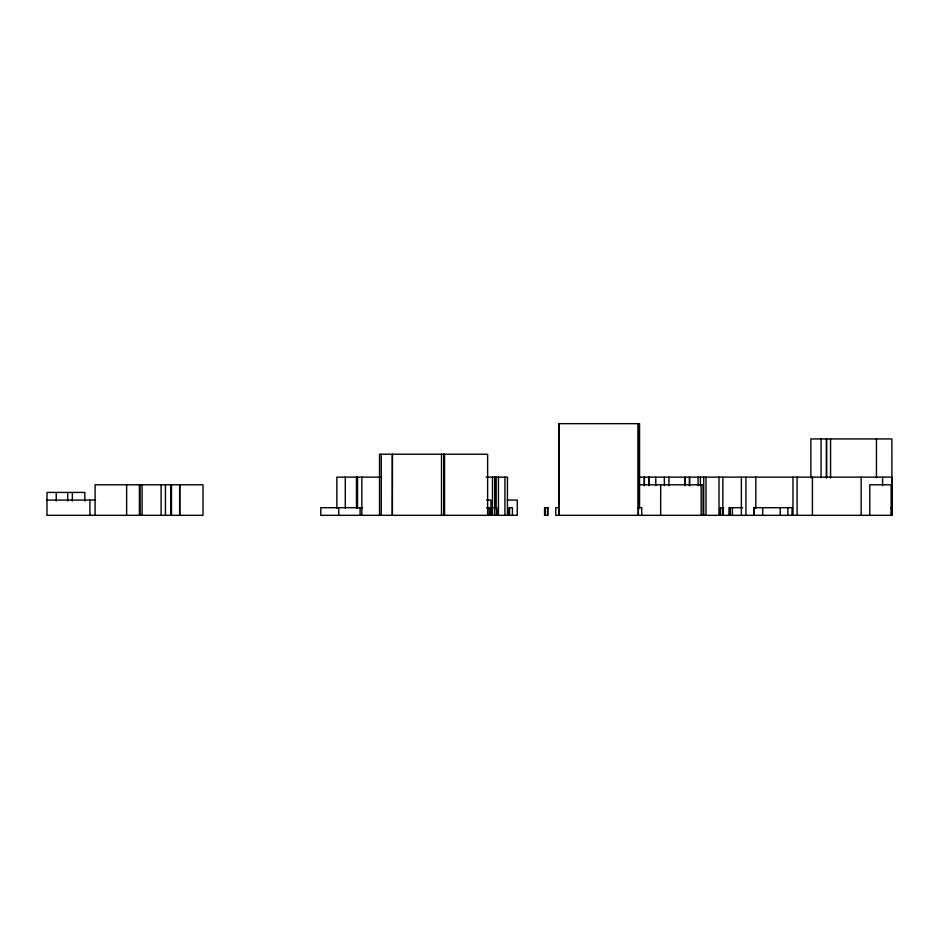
<?xml version="1.0" encoding="UTF-8"?>
<svg xmlns="http://www.w3.org/2000/svg" width="939" height="939" viewBox="0 0 939 939"><rect width="100%" height="100%" fill="white"/><g stroke="black" fill="none" stroke-linecap="round" stroke-linejoin="round"><path stroke-width="1.41" d="M380.365 477.141L336.855 477.141L336.855 508.269M486.167 477.141L507.447 477.141L507.447 515.335M638.438 477.141L891.78 477.141L891.78 515.335M638.567 484.782L703.053 484.782L703.053 515.335M892.015 484.782L892.015 515.335L555.759 515.335L555.759 507.694L559.304 507.694M46.95 500.064L95.543 500.064M486.578 500.064L490.98 500.064L490.98 515.335M507.201 500.064L517.307 500.064L517.225 515.335M362.56 507.694L320.798 507.694L320.798 515.335L517.307 515.335M486.496 507.694L490.041 507.694L490.041 515.335M490.487 507.694L490.804 515.335M493.738 507.694L496.649 507.694L496.649 515.335L496.578 507.694M637.91 507.694L641.724 507.694L641.724 515.335M723.805 507.694L720.448 507.694L720.448 515.335M742.608 507.694L728.993 507.694L728.993 515.335M891.005 507.694L892.015 507.694M891.98 515.335L891.862 438.936L810.873 438.936L810.873 477.857M891.581 507.694L891.581 515.335M891.134 515.335L891.134 484.782L869.784 484.782L869.784 515.335M882.59 477.141L882.59 485.627M876.451 438.936L876.451 477.857M861.18 477.141L861.18 515.335M830.569 438.936L830.569 477.857M826.707 438.936L826.707 477.857M826.308 438.936L826.308 477.857M821.062 438.936L821.062 477.857M812.411 477.141L812.411 515.335M797.094 477.141L797.094 515.335M792.997 477.141L792.997 515.335M792.058 515.335L792.058 507.694L753.853 507.694L753.853 515.335M787.809 507.694L787.903 515.335M780.262 507.694L780.203 515.335M762.703 507.694L762.691 515.335M755.813 477.141L755.813 508.269M754.087 507.694L754.087 515.335M745.93 477.141L745.93 515.335M741.376 477.141L741.376 515.335M732.397 507.694L732.397 515.335M730.284 507.694L730.284 515.335M723.288 507.694L723.288 515.335M722.83 477.141L722.83 515.335M722.549 507.694L722.549 515.335M719.004 477.141L719.004 515.335M706.034 477.141L706.034 515.335M703.722 477.141L703.722 515.335M701.163 484.782L701.163 515.335M700.412 477.141L700.412 485.627M698.088 477.141L698.088 485.627M689.578 477.141L689.578 485.627M689.461 477.141L689.461 485.627M668.92 477.141L668.92 485.627M664.307 477.141L664.401 485.627M660.68 484.782L660.657 515.335M655.786 477.141L655.786 485.627M649.025 477.141L649.025 485.627M648.943 477.141L648.943 485.627M644.412 477.141L644.412 485.627M644.295 477.141L644.295 485.627M639.565 508.058L639.565 423.665L558.705 423.665L558.705 515.335M638.414 423.665L638.414 515.335M638.203 423.665L638.203 515.335M558.963 423.665L558.963 515.335M547.507 507.694L547.507 515.335M545.125 507.694L545.125 515.335M512.424 515.335L512.424 507.694L509.067 507.694L509.067 515.335M509.56 507.694L509.56 515.335M504.912 477.141L504.912 515.335M498.456 477.141L498.456 515.335M496.156 477.141L496.156 508.269M495.323 477.141L495.323 508.269M494.736 477.141L494.736 515.335M492.494 477.141L492.494 515.335M489.219 507.694L489.219 515.335M487.634 515.335L487.634 454.218L379.532 454.218L379.532 515.335M444.558 454.218L444.558 515.335M443.795 454.218L443.795 515.335M441.506 454.218L441.506 515.335M381.269 454.218L381.269 515.335M361.844 477.141L361.844 515.335M360.107 507.694L360.107 515.335M357.524 477.141L357.524 508.269M356.48 477.141L356.48 508.269M345.294 477.141L345.294 508.269M338.709 507.694L338.709 515.335M179.76 484.782L179.76 515.335M179.642 484.782L179.642 515.335M171.508 484.782L171.508 515.335M170.839 484.782L170.839 515.335M165.428 484.782L165.428 515.335M161.121 484.782L161.121 515.335M142.106 484.782L142.106 515.335M140.017 484.782L140.064 515.335M139.406 484.782L139.406 515.335M126.636 484.782L126.636 515.335M95.085 515.335L95.085 484.782L203.012 484.782L203.012 515.335L46.95 515.335L47.02 492.423L84.815 492.423L84.815 501.015M89.909 500.064L89.909 515.335M72.35 492.423L72.35 501.015M67.678 492.423L67.678 501.015M56.246 492.423L56.246 501.015M547.871 507.694L544.55 507.694L544.55 515.335L547.871 515.335L547.871 507.694M685.094 485.627L685.094 477.141L685.012 485.627M392.385 515.335L392.385 454.218L392.302 515.335"/></g></svg>
